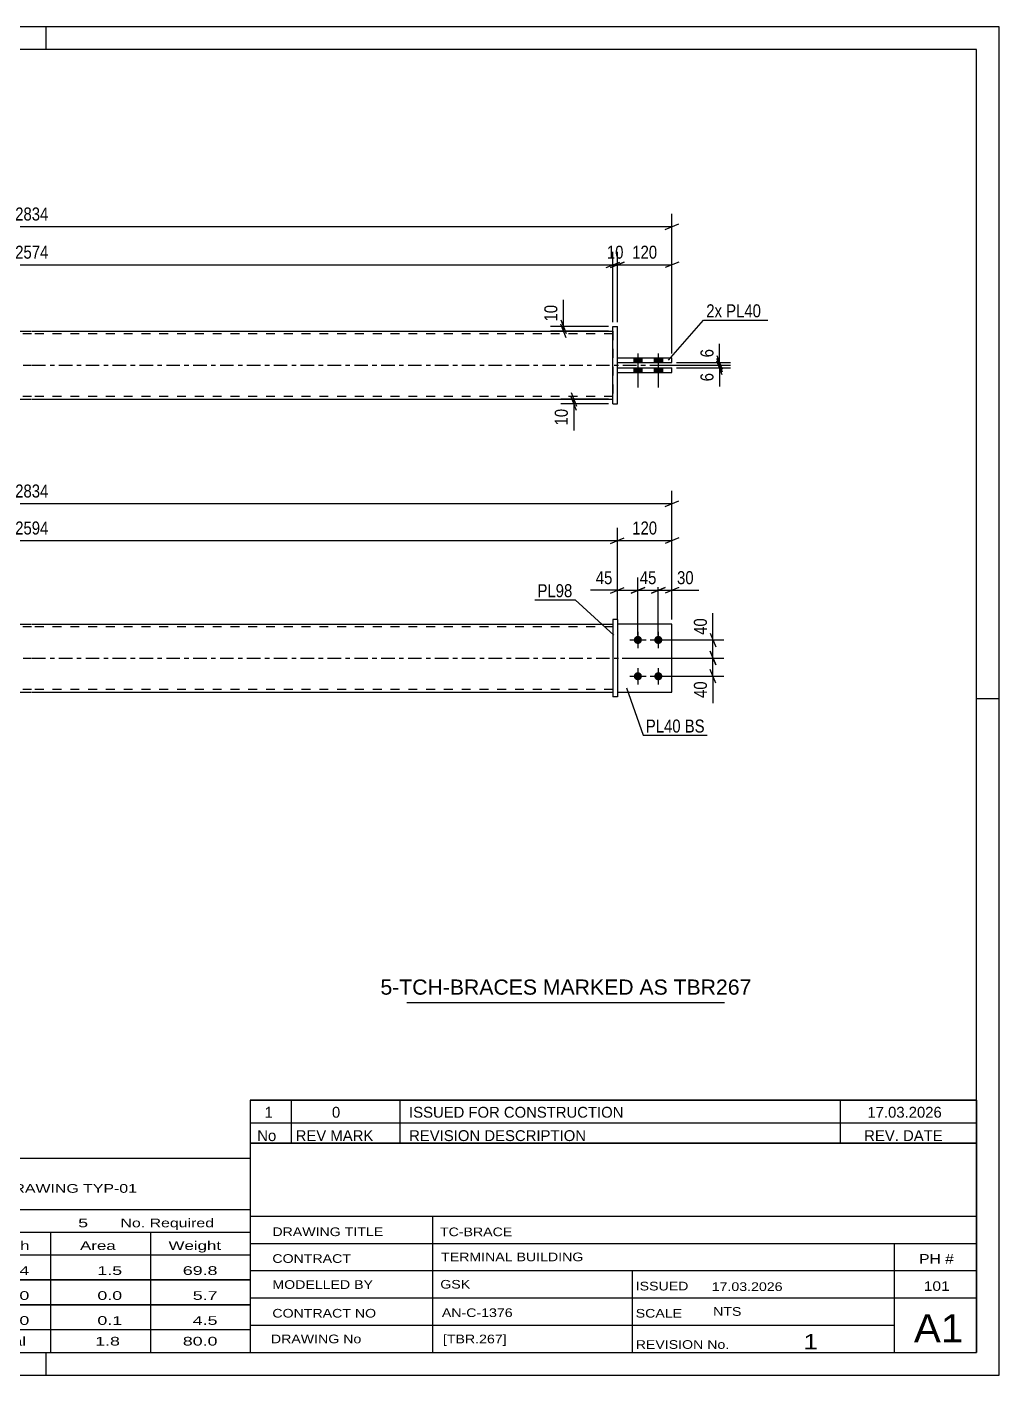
# Model space of a CAD drawing. Header units: millimetres. Extents: x 0 to 420, y 0 to 297.
# Drawn here: x 205.8 to 420, y 0 to 297 of the extents above; entities that cross this region are included whole.
import ezdxf

# ---------------------------------------------------------------- set-up
doc = ezdxf.new("R2010")
doc.units = ezdxf.units.MM
doc.linetypes.add('DXK_LINE_DOT2', pattern=[3.9198, 1.9599, -1.9599])
doc.linetypes.add('DXK_LINE_DOT3', pattern=[5.9187, 2.979, -0.9799, 0.9799, -0.9799])
doc.styles.add('Arial', font='ARIAL.TTF', dxfattribs={"height": 0.2})
doc.styles.add('Arial Narrow', font='ARIALN.TTF', dxfattribs={"height": 0.2})

# ---------------------------------------------------------------- blocks, each defined once
blk = doc.blocks.new('Unknown-580872587-1163')
at = {"color": 5, "linetype": 'Continuous'}
for p, q in [((420, 297), (0, 297)), ((210, 292), (210, 297)), ((420, 0), (420, 297)), ((415, 292), (5, 292)), ((415, 5), (415, 292)), ((420, 149), (415, 149)), ((5, 5), (415, 5)), ((210, 0), (210, 5)), ((0, 0), (420, 0))]:
    blk.add_line(p, q, dxfattribs=at)
blk = doc.blocks.new('Part-580872587-1767 - 1735')
at = {"color": 7, "linetype": 'DXK_LINE_DOT2'}
for p, q in [((347.92, 165.45), (335.92, 165.45)), ((335.92, 165.45), (335.92, 150.45)), ((347.92, 150.45), (347.92, 165.45)), ((335.92, 150.45), (347.92, 150.45))]:
    blk.add_line(p, q, dxfattribs=at)
blk = doc.blocks.new('Part-580872587-1772 - 1735')
at = {"color": 2, "linetype": 'Continuous'}
for p, q in [((347.92, 165.45), (335.92, 165.45)), ((347.92, 150.45), (347.92, 165.45)), ((335.92, 150.45), (347.92, 150.45))]:
    blk.add_line(p, q, dxfattribs=at)
at = {"color": 7, "linetype": 'DXK_LINE_DOT2'}
blk.add_line((335.92, 165.45), (335.92, 150.45), dxfattribs=at)
blk = doc.blocks.new('Part-580872587-1787 - 1735')
at = {"color": 2, "linetype": 'Continuous'}
for p, q in [((335.92, 166.45), (334.92, 166.45)), ((334.92, 166.45), (334.92, 149.45)), ((335.92, 166.45), (335.92, 149.45)), ((335.92, 149.45), (334.92, 149.45))]:
    blk.add_line(p, q, dxfattribs=at)
blk = doc.blocks.new('Part-580872587-1807 - 1735')
at = {"color": 2, "linetype": 'Continuous'}
for p, q in [((78.82, 165.45), (206.82, 165.45)), ((206.92, 165.45), (334.92, 165.45)), ((78.82, 150.45), (206.82, 150.45)), ((206.92, 150.45), (334.92, 150.45))]:
    blk.add_line(p, q, dxfattribs=at)
at = {"color": 7, "linetype": 'DXK_LINE_DOT2'}
for p, q in [((78.82, 150.45), (78.82, 165.45)), ((206.82, 164.85), (78.82, 164.85)), ((334.92, 164.85), (206.92, 164.85)), ((334.92, 165.45), (334.92, 150.45)), ((206.82, 151.05), (78.82, 151.05)), ((334.92, 151.05), (206.92, 151.05))]:
    blk.add_line(p, q, dxfattribs=at)
at = {"color": 7, "linetype": 'DXK_LINE_DOT3'}
for p, q in [((68.82, 157.95), (206.82, 157.95)), ((206.92, 157.95), (344.92, 157.95))]:
    blk.add_line(p, q, dxfattribs=at)
blk = doc.blocks.new('Bolt-580872587-1808 - 1735')
at = {"linetype": 'Continuous'}
for points in [[(340.42, 162.85, -1), (340.42, 161.05, -1)], [(344.92, 162.85, -1), (344.92, 161.05, -1)], [(340.42, 154.85, -1), (340.42, 153.05, -1)], [(344.92, 154.85, -1), (344.92, 153.05, -1)]]:
    blk.add_hatch(color=1, dxfattribs=at).paths.add_polyline_path(points)
at = {"color": 1, "linetype": 'Continuous'}
for p, q in [((340.42, 163.75), (340.42, 160.15)), ((344.92, 163.75), (344.92, 160.15)), ((338.62, 161.95), (342.22, 161.95)), ((343.12, 161.95), (346.72, 161.95)), ((340.42, 155.75), (340.42, 152.15)), ((344.92, 155.75), (344.92, 152.15)), ((338.62, 153.95), (342.22, 153.95)), ((343.12, 153.95), (346.72, 153.95))]:
    blk.add_line(p, q, dxfattribs=at)
blk = doc.blocks.new('Part-580872587-1431 - 1390')
at = {"color": 2, "linetype": 'Continuous'}
for p, q in [((335.92, 221.89), (347.92, 221.89)), ((335.92, 220.89), (347.92, 220.89)), ((347.92, 220.89), (347.92, 221.89))]:
    blk.add_line(p, q, dxfattribs=at)
at = {"color": 7, "linetype": 'DXK_LINE_DOT2'}
blk.add_line((335.92, 220.89), (335.92, 221.89), dxfattribs=at)
blk = doc.blocks.new('Part-580872587-1426 - 1390')
at = {"color": 2, "linetype": 'Continuous'}
for p, q in [((334.92, 213.99), (334.92, 230.99)), ((334.92, 230.99), (335.92, 230.99)), ((335.92, 213.99), (335.92, 230.99)), ((334.92, 213.99), (335.92, 213.99))]:
    blk.add_line(p, q, dxfattribs=at)
blk = doc.blocks.new('Part-580872587-1458 - 1390')
at = {"color": 2, "linetype": 'Continuous'}
for p, q in [((335.92, 224.09), (347.92, 224.09)), ((335.92, 223.09), (347.92, 223.09)), ((347.92, 223.09), (347.92, 224.09))]:
    blk.add_line(p, q, dxfattribs=at)
at = {"color": 7, "linetype": 'DXK_LINE_DOT2'}
blk.add_line((335.92, 223.09), (335.92, 224.09), dxfattribs=at)
blk = doc.blocks.new('Part-580872587-1446 - 1390')
at = {"color": 2, "linetype": 'Continuous'}
for p, q in [((78.82, 229.99), (206.82, 229.99)), ((206.92, 229.99), (334.92, 229.99)), ((78.82, 214.99), (206.82, 214.99)), ((206.92, 214.99), (334.92, 214.99))]:
    blk.add_line(p, q, dxfattribs=at)
at = {"color": 7, "linetype": 'DXK_LINE_DOT2'}
for p, q in [((78.82, 214.99), (78.82, 229.99)), ((206.82, 229.39), (78.82, 229.39)), ((334.92, 229.39), (206.92, 229.39)), ((334.92, 229.99), (334.92, 214.99)), ((206.82, 215.59), (78.82, 215.59)), ((334.92, 215.59), (206.92, 215.59))]:
    blk.add_line(p, q, dxfattribs=at)
at = {"color": 7, "linetype": 'DXK_LINE_DOT3'}
for p, q in [((68.82, 222.49), (206.82, 222.49)), ((206.92, 222.49), (344.92, 222.49))]:
    blk.add_line(p, q, dxfattribs=at)
blk = doc.blocks.new('Bolt-580872587-1447 - 1390')
at = {"linetype": 'Continuous'}
for points in [[(341.32, 224.09), (339.52, 224.09), (339.52, 223.09), (341.32, 223.09)], [(341.32, 224.09), (339.52, 224.09), (339.52, 223.09), (341.32, 223.09)], [(345.82, 224.09), (344.02, 224.09), (344.02, 223.09), (345.82, 223.09)], [(345.82, 224.09), (344.02, 224.09), (344.02, 223.09), (345.82, 223.09)], [(341.32, 221.89), (339.52, 221.89), (339.52, 220.89), (341.32, 220.89)], [(341.32, 221.89), (339.52, 221.89), (339.52, 220.89), (341.32, 220.89)], [(345.82, 221.89), (344.02, 221.89), (344.02, 220.89), (345.82, 220.89)], [(345.82, 221.89), (344.02, 221.89), (344.02, 220.89), (345.82, 220.89)]]:
    blk.add_hatch(color=1, dxfattribs=at).paths.add_polyline_path(points)
at = {"color": 1, "linetype": 'Continuous'}
for p, q in [((339.52, 224.09), (339.52, 223.09)), ((339.52, 224.09), (339.52, 223.09)), ((340.42, 225.09), (340.42, 217.59)), ((340.42, 225.09), (340.42, 217.59)), ((341.32, 224.09), (341.32, 223.09)), ((341.32, 224.09), (341.32, 223.09)), ((344.02, 224.09), (344.02, 223.09)), ((344.02, 224.09), (344.02, 223.09)), ((344.92, 225.09), (344.92, 217.59)), ((344.92, 225.09), (344.92, 217.59)), ((345.82, 224.09), (345.82, 223.09)), ((345.82, 224.09), (345.82, 223.09)), ((339.52, 221.89), (339.52, 220.89)), ((339.52, 221.89), (339.52, 220.89)), ((341.32, 221.89), (341.32, 220.89)), ((341.32, 221.89), (341.32, 220.89)), ((344.02, 221.89), (344.02, 220.89)), ((344.02, 221.89), (344.02, 220.89)), ((345.82, 221.89), (345.82, 220.89)), ((345.82, 221.89), (345.82, 220.89))]:
    blk.add_line(p, q, dxfattribs=at)
blk = doc.blocks.new('StraightDimension-580872587-1818 - 1735')
at = {"color": 7, "linetype": 'Continuous'}
for p, q in [((344.92, 162.95), (344.92, 175.74)), ((347.92, 166.45), (347.92, 175.74)), ((343.42, 172.29), (346.42, 173.49)), ((344.92, 172.89), (347.92, 172.89)), ((349.42, 173.49), (346.42, 172.29))]:
    blk.add_line(p, q, dxfattribs=at)
at = {"color": 0}
blk.add_wipeout([(353.3, 173.64), (353.3, 177.84), (348.45, 177.84), (348.45, 173.64)], dxfattribs=at)
at = {"color": 7, "linetype": 'Continuous'}
blk.add_line((347.92, 172.89), (353.83, 172.89), dxfattribs=at)
blk.add_line((347.92, 172.89), (353.83, 172.89), dxfattribs=at)
at = {"color": 3, "style": 'Arial Narrow'}
blk.add_text('30', height=2.863, dxfattribs=at).set_placement((349.05, 174.24))
blk = doc.blocks.new('StraightDimension-580872587-1834 - 1735')
at = {"color": 7, "linetype": 'Continuous'}
for p, q in [((340.42, 162.95), (340.42, 175.74)), ((344.92, 162.95), (344.92, 175.74)), ((338.92, 172.29), (341.92, 173.49)), ((340.42, 172.89), (344.92, 172.89)), ((346.42, 173.49), (343.42, 172.29))]:
    blk.add_line(p, q, dxfattribs=at)
at = {"color": 0}
blk.add_wipeout([(345.1, 173.64), (345.1, 177.84), (340.24, 177.84), (340.24, 173.64)], dxfattribs=at)
at = {"color": 3, "style": 'Arial Narrow'}
blk.add_text('45', height=2.863, dxfattribs=at).set_placement((340.84, 174.24))
blk = doc.blocks.new('StraightDimension-580872587-1847 - 1735')
at = {"color": 7, "linetype": 'Continuous'}
for p, q in [((335.92, 166.45), (335.92, 175.74)), ((340.42, 162.95), (340.42, 175.74)), ((334.42, 172.29), (337.42, 173.49)), ((335.92, 172.89), (340.42, 172.89)), ((341.92, 173.49), (338.92, 172.29))]:
    blk.add_line(p, q, dxfattribs=at)
at = {"color": 0}
blk.add_wipeout([(335.4, 173.64), (335.4, 177.84), (330.54, 177.84), (330.54, 173.64)], dxfattribs=at)
at = {"color": 7, "linetype": 'Continuous'}
blk.add_line((335.92, 172.89), (330.01, 172.89), dxfattribs=at)
blk.add_line((335.92, 172.89), (330.01, 172.89), dxfattribs=at)
at = {"color": 3, "style": 'Arial Narrow'}
blk.add_text('45', height=2.863, dxfattribs=at).set_placement((331.14, 174.24))
blk = doc.blocks.new('StraightDimension-580872587-1864 - 1735')
at = {"color": 7, "linetype": 'Continuous'}
for p, q in [((65.82, 166.45), (65.82, 194.83)), ((347.92, 166.45), (347.92, 194.83)), ((67.32, 192.58), (64.32, 191.38)), ((65.82, 191.98), (347.92, 191.98)), ((346.42, 191.38), (349.42, 192.58))]:
    blk.add_line(p, q, dxfattribs=at)
at = {"color": 0}
blk.add_wipeout([(211.13, 192.73), (211.13, 196.93), (202.61, 196.93), (202.61, 192.73)], dxfattribs=at)
at = {"color": 3, "style": 'Arial Narrow'}
blk.add_text('2834', height=2.863, dxfattribs=at).set_placement((203.21, 193.33))
blk = doc.blocks.new('StraightDimension-580872587-1884 - 1735')
at = {"color": 7, "linetype": 'Continuous'}
for p, q in [((356.37, 163.45), (357.57, 160.45)), ((345.92, 161.95), (359.37, 161.95)), ((356.97, 157.95), (356.97, 161.95)), ((336.92, 157.95), (359.37, 157.95)), ((357.57, 156.45), (356.37, 159.45))]:
    blk.add_line(p, q, dxfattribs=at)
at = {"color": 0}
blk.add_wipeout([(356.22, 167.34), (352.02, 167.34), (352.02, 162.48), (356.22, 162.48)], dxfattribs=at)
at = {"color": 7, "linetype": 'Continuous'}
blk.add_line((356.97, 161.95), (356.97, 167.86), dxfattribs=at)
blk.add_line((356.97, 161.95), (356.97, 167.86), dxfattribs=at)
at = {"color": 3, "style": 'Arial Narrow'}
blk.add_text('40', height=2.863, rotation=90.0002, dxfattribs=at).set_placement((355.62, 163.08))
blk = doc.blocks.new('StraightDimension-580872587-1893 - 1735')
at = {"color": 7, "linetype": 'Continuous'}
for p, q in [((336.92, 157.95), (359.37, 157.95)), ((356.37, 159.45), (357.57, 156.45)), ((356.97, 153.95), (356.97, 157.95)), ((357.57, 152.45), (356.37, 155.45)), ((345.92, 153.95), (359.37, 153.95))]:
    blk.add_line(p, q, dxfattribs=at)
at = {"color": 0}
blk.add_wipeout([(356.22, 153.43), (352.02, 153.43), (352.02, 148.57), (356.22, 148.57)], dxfattribs=at)
at = {"color": 7, "linetype": 'Continuous'}
blk.add_line((356.97, 153.95), (356.97, 148.05), dxfattribs=at)
blk.add_line((356.97, 153.95), (356.97, 148.05), dxfattribs=at)
at = {"color": 3, "style": 'Arial Narrow'}
blk.add_text('40', height=2.863, rotation=90.0002, dxfattribs=at).set_placement((355.62, 149.17))
blk = doc.blocks.new('StraightDimension-580872587-1903 - 1735')
at = {"color": 7, "linetype": 'Continuous'}
for p, q in [((334.42, 183.23), (337.42, 184.43)), ((335.92, 166.45), (335.92, 186.68)), ((349.42, 184.43), (346.42, 183.23)), ((347.92, 166.45), (347.92, 186.68)), ((335.92, 183.83), (347.92, 183.83))]:
    blk.add_line(p, q, dxfattribs=at)
at = {"color": 0}
blk.add_wipeout([(345.26, 184.58), (345.26, 188.78), (338.58, 188.78), (338.58, 184.58)], dxfattribs=at)
at = {"color": 3, "style": 'Arial Narrow'}
blk.add_text('120', height=2.863, dxfattribs=at).set_placement((339.18, 185.18))
blk = doc.blocks.new('StraightDimension-580872587-1922 - 1735')
at = {"color": 7, "linetype": 'Continuous'}
for p, q in [((79.32, 184.43), (76.32, 183.23)), ((77.82, 158.95), (77.82, 186.68)), ((334.42, 183.23), (337.42, 184.43)), ((335.92, 166.45), (335.92, 186.68)), ((77.82, 183.83), (335.92, 183.83))]:
    blk.add_line(p, q, dxfattribs=at)
at = {"color": 0}
blk.add_wipeout([(211.13, 184.58), (211.13, 188.78), (202.61, 188.78), (202.61, 184.58)], dxfattribs=at)
at = {"color": 3, "style": 'Arial Narrow'}
blk.add_text('2594', height=2.863, dxfattribs=at).set_placement((203.21, 185.18))
blk = doc.blocks.new('StraightDimension-580872587-1658 - 1390')
at = {"color": 7, "linetype": 'Continuous'}
for p, q in [((348.92, 223.09), (360.82, 223.09)), ((357.82, 224.59), (359.02, 221.59)), ((359.02, 220.99), (357.82, 223.99)), ((358.42, 222.49), (358.42, 223.09)), ((343.67, 222.49), (360.82, 222.49))]:
    blk.add_line(p, q, dxfattribs=at)
at = {"color": 0}
blk.add_wipeout([(357.67, 226.64), (353.47, 226.64), (353.47, 223.61), (357.67, 223.61)], dxfattribs=at)
at = {"color": 7, "linetype": 'Continuous'}
blk.add_line((358.42, 223.09), (358.42, 227.17), dxfattribs=at)
blk.add_line((358.42, 223.09), (358.42, 227.17), dxfattribs=at)
at = {"color": 3, "style": 'Arial Narrow'}
blk.add_text('6', height=2.86, rotation=90.0002, dxfattribs=at).set_placement((357.07, 224.21))
blk = doc.blocks.new('StraightDimension-580872587-1535 - 1390')
at = {"color": 7, "linetype": 'Continuous'}
for p, q in [((333.92, 214.99), (323.47, 214.99)), ((333.92, 213.99), (323.47, 213.99)), ((325.72, 216.49), (326.92, 213.49)), ((326.92, 212.49), (325.72, 215.49)), ((326.32, 213.99), (326.32, 214.99))]:
    blk.add_line(p, q, dxfattribs=at)
at = {"color": 0}
blk.add_wipeout([(325.57, 213.46), (321.37, 213.46), (321.37, 208.61), (325.57, 208.61)], dxfattribs=at)
at = {"color": 7, "linetype": 'Continuous'}
blk.add_line((326.32, 213.99), (326.32, 208.08), dxfattribs=at)
blk.add_line((326.32, 213.99), (326.32, 208.08), dxfattribs=at)
at = {"color": 3, "style": 'Arial Narrow'}
blk.add_text('10', height=2.863, rotation=90.0002, dxfattribs=at).set_placement((324.97, 209.21))
blk = doc.blocks.new('StraightDimension-580872587-1575 - 1390')
at = {"color": 7, "linetype": 'Continuous'}
for p, q in [((334.92, 231.99), (334.92, 247.45)), ((335.92, 231.99), (335.92, 247.45)), ((333.42, 244), (336.42, 245.2)), ((337.42, 245.2), (334.42, 244)), ((334.92, 244.6), (335.92, 244.6))]:
    blk.add_line(p, q, dxfattribs=at)
at = {"color": 0}
blk.add_wipeout([(337.85, 245.35), (337.85, 249.55), (332.99, 249.55), (332.99, 245.35)], dxfattribs=at)
at = {"color": 3, "style": 'Arial Narrow'}
blk.add_text('10', height=2.863, dxfattribs=at).set_placement((333.59, 245.95))
blk = doc.blocks.new('StraightDimension-580872587-1564 - 1390')
at = {"color": 7, "linetype": 'Continuous'}
for p, q in [((65.82, 225.09), (65.82, 255.86)), ((347.92, 225.09), (347.92, 255.86)), ((67.32, 253.61), (64.32, 252.41)), ((65.82, 253.01), (347.92, 253.01)), ((346.42, 252.41), (349.42, 253.61))]:
    blk.add_line(p, q, dxfattribs=at)
at = {"color": 0}
blk.add_wipeout([(211.13, 253.76), (211.13, 257.96), (202.61, 257.96), (202.61, 253.76)], dxfattribs=at)
at = {"color": 3, "style": 'Arial Narrow'}
blk.add_text('2834', height=2.863, dxfattribs=at).set_placement((203.21, 254.36))
blk = doc.blocks.new('StraightDimension-580872587-1549 - 1390')
at = {"color": 7, "linetype": 'Continuous'}
for p, q in [((323.42, 232.49), (324.62, 229.49)), ((333.92, 230.99), (321.17, 230.99)), ((333.92, 229.99), (321.17, 229.99)), ((324.62, 228.49), (323.42, 231.49)), ((324.02, 229.99), (324.02, 230.99))]:
    blk.add_line(p, q, dxfattribs=at)
at = {"color": 0}
blk.add_wipeout([(323.27, 236.37), (319.07, 236.37), (319.07, 231.51), (323.27, 231.51)], dxfattribs=at)
at = {"color": 7, "linetype": 'Continuous'}
blk.add_line((324.02, 230.99), (324.02, 236.89), dxfattribs=at)
blk.add_line((324.02, 230.99), (324.02, 236.89), dxfattribs=at)
at = {"color": 3, "style": 'Arial Narrow'}
blk.add_text('10', height=2.863, rotation=90.0002, dxfattribs=at).set_placement((322.67, 232.11))
blk = doc.blocks.new('StraightDimension-580872587-1585 - 1390')
at = {"color": 7, "linetype": 'Continuous'}
for p, q in [((78.82, 231.99), (78.82, 247.45)), ((334.92, 231.99), (334.92, 247.45)), ((80.32, 245.2), (77.32, 244)), ((78.82, 244.6), (334.92, 244.6)), ((333.42, 244), (336.42, 245.2))]:
    blk.add_line(p, q, dxfattribs=at)
at = {"color": 0}
blk.add_wipeout([(211.13, 245.35), (211.13, 249.55), (202.61, 249.55), (202.61, 245.35)], dxfattribs=at)
at = {"color": 3, "style": 'Arial Narrow'}
blk.add_text('2574', height=2.863, dxfattribs=at).set_placement((203.21, 245.95))
blk = doc.blocks.new('StraightDimension-580872587-1615 - 1390')
at = {"color": 7, "linetype": 'Continuous'}
for p, q in [((335.92, 231.99), (335.92, 247.45)), ((347.92, 225.09), (347.92, 247.45)), ((334.42, 244), (337.42, 245.2)), ((335.92, 244.6), (347.92, 244.6)), ((349.42, 245.2), (346.42, 244))]:
    blk.add_line(p, q, dxfattribs=at)
at = {"color": 0}
blk.add_wipeout([(345.26, 245.35), (345.26, 249.55), (338.58, 249.55), (338.58, 245.35)], dxfattribs=at)
at = {"color": 3, "style": 'Arial Narrow'}
blk.add_text('120', height=2.863, dxfattribs=at).set_placement((339.18, 245.95))
blk = doc.blocks.new('StraightDimension-580872587-1647 - 1390')
at = {"color": 7, "linetype": 'Continuous'}
for p, q in [((357.82, 223.99), (359.02, 220.99)), ((359.02, 220.39), (357.82, 223.39)), ((343.67, 222.49), (360.82, 222.49)), ((348.92, 221.89), (360.82, 221.89)), ((358.42, 221.89), (358.42, 222.49))]:
    blk.add_line(p, q, dxfattribs=at)
at = {"color": 0}
blk.add_wipeout([(357.67, 221.36), (353.47, 221.36), (353.47, 218.33), (357.67, 218.33)], dxfattribs=at)
at = {"color": 7, "linetype": 'Continuous'}
blk.add_line((358.42, 221.89), (358.42, 217.81), dxfattribs=at)
blk.add_line((358.42, 221.89), (358.42, 217.81), dxfattribs=at)
at = {"color": 3, "style": 'Arial Narrow'}
blk.add_text('6', height=2.86, rotation=90.0002, dxfattribs=at).set_placement((357.07, 218.93))
blk = doc.blocks.new('Unknown-580872587-3697')
at = {"color": 7, "linetype": 'Continuous'}
for p, q in [((255, 51.05), (255, 5)), ((255, 51.05), (415, 51.05)), ((415, 51), (415, 5)), ((255, 35), (415, 35)), ((295.14, 35), (295.14, 5)), ((255, 29), (415, 29)), ((397, 5.05), (397, 29.05)), ((255, 23), (415, 23)), ((339.14, 23), (339.14, 5)), ((255, 17), (415, 17)), ((255, 11), (397, 11)), ((255, 5), (415, 5))]:
    blk.add_line(p, q, dxfattribs=at)
at = {"color": 7, "style": 'Arial Narrow'}
for s, height, width, p in [('DRAWING TITLE', 1.9089, 1.425378, (259.88, 30.61)), ('TC-BRACE', 1.909, 1.425378, (296.81, 30.59)), ('TERMINAL BUILDING', 1.9089, 1.425378, (297.06, 25.07)), ('CONTRACT', 1.909, 1.425378, (259.88, 24.71)), ('MODELLED BY', 1.9089, 1.425378, (259.88, 18.98)), ('GSK', 1.909, 1.425378, (296.88, 19.04)), ('ISSUED', 1.909, 1.425378, (339.94, 18.64)), ('17.03.2026', 1.909, 1.425378, (356.69, 18.52)), ('CONTRACT NO', 1.9089, 1.425378, (259.88, 12.66)), ('AN-C-1376', 1.909, 1.425378, (297.23, 12.78)), ('SCALE', 1.909, 1.425378, (339.94, 12.65)), ('A1', 6.204, 1.25, (401.24, 7.2)), ('DRAWING No', 1.909, 1.425378, (259.56, 7)), ('[TBR.267]', 1.909, 1.425378, (297.46, 6.99)), ('1', 3.34, 1.5, (376.91, 5.68)), ('REVISION No.', 1.9089, 1.425378, (339.94, 5.77))]:
    blk.add_text(s, height=height, dxfattribs=dict(at, width=width)).set_placement(p)
at = {"color": 7, "linetype": 'Continuous', "style": 'Arial Narrow'}
for s, height, width, p in [('PH #', 2.1, 1.42538, (402.4, 24.55)), ('101', 2.1, 1.42538, (403.41, 18.55)), ('NTS', 1.909, 1.425378, (357, 13.05))]:
    blk.add_text(s, height=height, dxfattribs=dict(at, width=width)).set_placement(p)
blk = doc.blocks.new('Unknown-580872587-3698')
at = {"color": 7, "linetype": 'Continuous'}
for p, q in [((255, 60.55), (415, 60.55)), ((415, 60.55), (255, 60.55)), ((255, 60.55), (255, 55.55)), ((264, 60.55), (264, 55.55)), ((288, 60.55), (288, 55.55)), ((385, 60.55), (385, 55.55)), ((415, 60.55), (415, 55.55)), ((255, 55.55), (415, 55.55)), ((255, 55.55), (255, 51.05)), ((255, 55.55), (415, 55.55)), ((264, 55.55), (264, 51.05)), ((288, 55.55), (288, 51.05)), ((385, 55.55), (385, 51.05)), ((415, 55.55), (415, 51.05)), ((415, 51.05), (255, 51.05))]:
    blk.add_line(p, q, dxfattribs=at)
at = {"color": 7, "linetype": 'Continuous', "style": 'Arial Narrow'}
for s, height, width, p in [('1', 2.39, 1.196471, (258.16, 56.7)), ('0', 2.39, 1.196471, (273, 56.7)), ('ISSUED FOR CONSTRUCTION', 2.3861, 1.196471, (290, 56.7)), ('17.03.2026', 2.386, 1.196471, (391, 56.7)), ('No', 2.386, 1.2, (256.54, 51.55)), ('REV MARK', 2.386, 1.2, (265, 51.55)), ('REVISION DESCRIPTION', 2.3861, 1.2, (290, 51.55)), ('REV. DATE', 2.386, 1.2, (390.28, 51.55))]:
    blk.add_text(s, height=height, dxfattribs=dict(at, width=width)).set_placement(p)
blk = doc.blocks.new('Unknown-580872587-3699')
at = {"color": 7, "linetype": 'Continuous'}
for p, q in [((95, 47.75), (255, 47.75)), ((95, 36.5), (95, 47.75)), ((255, 47.75), (255, 36.5)), ((95, 36.5), (255, 36.5)), ((95, 36.5), (95, 31.5)), ((255, 36.5), (255, 31.5)), ((95, 31.5), (255, 31.5)), ((95, 31.5), (95, 26.5)), ((119, 31.5), (119, 26.5)), ((154.5, 31.5), (154.5, 26.5)), ((180.5, 31.5), (180.5, 26.5)), ((193.5, 31.5), (193.5, 26.5)), ((211, 31.5), (211, 26.5)), ((233, 31.5), (233, 26.5)), ((255, 31.5), (255, 26.5)), ((95, 26.5), (255, 26.5)), ((95, 26.45), (95, 21.05)), ((95, 26.45), (255, 26.45)), ((119, 26.5), (119, 21)), ((154.5, 26.5), (154.5, 21)), ((180.5, 26.5), (180.5, 21)), ((193.5, 26.5), (193.5, 21)), ((211, 26.5), (211, 21)), ((233, 26.5), (233, 21)), ((255, 26.45), (255, 21.05)), ((95, 21.05), (255, 21.05)), ((95, 20.95), (95, 15.55)), ((95, 20.95), (255, 20.95)), ((119, 21), (119, 15.5)), ((154.5, 21), (154.5, 15.5)), ((180.5, 21), (180.5, 15.5)), ((193.5, 21), (193.5, 15.5)), ((211, 21), (211, 15.5)), ((233, 21), (233, 15.5)), ((255, 20.95), (255, 15.55)), ((95, 15.55), (255, 15.55)), ((95, 15.45), (95, 10.05)), ((95, 15.45), (255, 15.45)), ((119, 15.5), (119, 10)), ((154.5, 15.5), (154.5, 10)), ((180.5, 15.5), (180.5, 10)), ((193.5, 15.5), (193.5, 10)), ((211, 15.5), (211, 10)), ((233, 15.5), (233, 10)), ((255, 15.45), (255, 10.05)), ((95, 10.05), (255, 10.05)), ((95, 10), (255, 10)), ((95, 10), (95, 5)), ((211, 10), (211, 5)), ((233, 10), (233, 5)), ((255, 10), (255, 5)), ((95, 5), (255, 5))]:
    blk.add_line(p, q, dxfattribs=at)
at = {"color": 7, "style": 'Arial Narrow'}
for s, height, width, p in [('GENERAL NOTES & WELD DETAILS :', 2.8633, 1.4, (96.15, 40.06)), ('REFER TYP DRAWING TYP-01', 1.9089, 1.6, (179.7, 40.16)), ("MATERIAL LIST FOR ASSEMBLY MK'D", 1.9089, 1.6, (96.15, 32.56)), ('TBR267', 1.909, 1.794707, (187.59, 32.47)), ('5', 1.91, 1.794707, (217.08, 32.56)), ('No. Required', 1.9089, 1.6, (226.41, 32.56)), ('Mark', 1.909, 1.7, (96.34, 27.5)), ('Profile', 1.909, 1.7, (129.41, 27.5)), ('Material', 1.909, 1.7, (159.54, 27.56)), ('No.', 1.909, 1.7, (184.5, 27.56)), ('Length', 1.909, 1.7, (195, 27.56)), ('Area', 1.909, 1.7, (217.5, 27.56)), ('Weight', 1.909, 1.7, (237, 27.56))]:
    blk.add_text(s, height=height, dxfattribs=dict(at, width=width)).set_placement(p)
at = {"color": 7, "linetype": 'Continuous', "style": 'Arial Narrow'}
for s, height, width, p in [('TBR267', 1.909, 1.794707, (96.5, 22.06)), ('SHS150*6', 1.909, 1.794707, (121, 22.06)), ('E350', 1.909, 1.794707, (160.74, 22.06)), ('1', 1.91, 1.794707, (184.86, 22.06)), ('2574', 1.909, 1.794707, (197.58, 22.06)), ('1.5', 1.909, 1.794707, (221.32, 22.06)), ('69.8', 1.909, 1.794707, (240.14, 22.06)), ('PL40', 1.909, 1.794707, (96.5, 16.56)), ('PL10*120', 1.909, 1.794707, (121, 16.56)), ('E350', 1.909, 1.794707, (160.74, 16.56)), ('4', 1.91, 1.794707, (184.86, 16.56)), ('150', 1.909, 1.794707, (199.77, 16.56)), ('0.0', 1.909, 1.794707, (221.32, 16.56)), ('5.7', 1.909, 1.794707, (242.33, 16.56)), ('PL98', 1.909, 1.794707, (96.5, 11.06)), ('PL10*170', 1.909, 1.794707, (121, 11.06)), ('E350', 1.909, 1.794707, (160.74, 11.06)), ('2', 1.91, 1.794707, (184.86, 11.06)), ('170', 1.909, 1.794707, (199.77, 11.06)), ('0.1', 1.909, 1.794707, (221.32, 11.06)), ('4.5', 1.909, 1.794707, (242.33, 11.06)), ('Total', 1.909, 1.7, (197.33, 6.5)), ('1.8', 1.909, 1.794707, (220.83, 6.5)), ('80.0', 1.909, 1.794707, (240.14, 6.5))]:
    blk.add_text(s, height=height, dxfattribs=dict(at, width=width)).set_placement(p)
blk = doc.blocks.new('Unknown-580872587-3700')
at = {"color": 7, "linetype": 'Continuous'}
blk.add_line((289.5, 82.05), (359.5, 82.05), dxfattribs=at)
at = {"color": 7, "style": 'Arial'}
blk.add_text('5-TCH-BRACES MARKED AS TBR267', height=3.3428, dxfattribs=at).set_placement((283.69, 83.8))
blk = doc.blocks.new('Mark-580872587-1783 - 1735')
at = {"color": 0}
blk.add_wipeout([(325.97, 171.37), (325.97, 174.37), (318.3, 174.37), (318.3, 171.37)], dxfattribs=at)
blk.add_wipeout([(325.97, 171.37), (325.97, 174.37), (318.3, 174.37), (318.3, 171.37)], dxfattribs=at)
at = {"color": 30, "linetype": 'Continuous'}
for p in [(317.7, 170.77), (335.15, 163.03)]:
    blk.add_line(p, (326.57, 170.77), dxfattribs=at)
at = {"color": 3, "style": 'Arial Narrow'}
blk.add_text('PL98', height=2.863, dxfattribs=at).set_placement((318.3, 171.37))
blk = doc.blocks.new('MarkSet-580872587-2059 - 1735')
at = {"color": 0}
blk.add_wipeout([(349.84, 141.55), (349.84, 144.55), (342.17, 144.55), (342.17, 141.55)], dxfattribs=at)
blk.add_wipeout([(349.84, 141.55), (349.84, 144.55), (342.17, 144.55), (342.17, 141.55)], dxfattribs=at)
at = {"color": 30, "linetype": 'Continuous'}
blk.add_line((337.93, 151.42), (341.57, 140.95), dxfattribs=at)
at = {"color": 0}
blk.add_wipeout([(355.12, 141.55), (355.12, 144.55), (350.74, 144.55), (350.74, 141.55)], dxfattribs=at)
blk.add_wipeout([(355.12, 141.55), (355.12, 144.55), (350.74, 144.55), (350.74, 141.55)], dxfattribs=at)
at = {"color": 30, "linetype": 'Continuous'}
blk.add_line((341.57, 140.95), (355.72, 140.95), dxfattribs=at)
at = {"color": 3, "style": 'Arial Narrow'}
for s, p in [('PL40', (342.17, 141.55)), ('BS', (350.74, 141.55))]:
    blk.add_text(s, height=2.863, dxfattribs=at).set_placement(p)
blk = doc.blocks.new('MarkSet-580872587-1720 - 1390')
at = {"color": 0}
blk.add_wipeout([(358.97, 233.03), (358.97, 236.03), (355.49, 236.03), (355.49, 233.03)], dxfattribs=at)
blk.add_wipeout([(358.97, 233.03), (358.97, 236.03), (355.49, 236.03), (355.49, 233.03)], dxfattribs=at)
at = {"color": 30, "linetype": 'Continuous'}
blk.add_line((347.13, 223.6), (354.89, 232.43), dxfattribs=at)
at = {"color": 0}
blk.add_wipeout([(367.54, 233.03), (367.54, 236.03), (359.87, 236.03), (359.87, 233.03)], dxfattribs=at)
blk.add_wipeout([(367.54, 233.03), (367.54, 236.03), (359.87, 236.03), (359.87, 233.03)], dxfattribs=at)
at = {"color": 30, "linetype": 'Continuous'}
blk.add_line((354.89, 232.43), (369.04, 232.43), dxfattribs=at)
at = {"color": 3, "style": 'Arial Narrow'}
for s, p in [('2x', (355.49, 233.03)), ('PL40', (359.87, 233.03))]:
    blk.add_text(s, height=2.863, dxfattribs=at).set_placement(p)

msp = doc.modelspace()

# ---------------------------------------------------------------- block references
for name in ['Unknown-580872587-1163', 'Part-580872587-1446 - 1390', 'Part-580872587-1426 - 1390', 'Part-580872587-1458 - 1390', 'Bolt-580872587-1447 - 1390', 'Part-580872587-1431 - 1390', 'Part-580872587-1787 - 1735', 'Part-580872587-1807 - 1735', 'Part-580872587-1767 - 1735', 'Part-580872587-1772 - 1735', 'Bolt-580872587-1808 - 1735', 'Unknown-580872587-3700', 'Unknown-580872587-3698', 'Unknown-580872587-3697', 'Unknown-580872587-3699']:
    msp.add_blockref(name, (0, 0))

# ---------------------------------------------------------------- next in the draw order: block references
for name in ['StraightDimension-580872587-1575 - 1390', 'StraightDimension-580872587-1658 - 1390', 'StraightDimension-580872587-1535 - 1390', 'StraightDimension-580872587-1818 - 1735']:
    msp.add_blockref(name, (0, 0))

# ---------------------------------------------------------------- next in the draw order: block references
for name in ['StraightDimension-580872587-1564 - 1390', 'StraightDimension-580872587-1834 - 1735']:
    msp.add_blockref(name, (0, 0))

# ---------------------------------------------------------------- next in the draw order: block references
for name in ['StraightDimension-580872587-1549 - 1390', 'StraightDimension-580872587-1847 - 1735']:
    msp.add_blockref(name, (0, 0))

# ---------------------------------------------------------------- next in the draw order: block references
for name in ['StraightDimension-580872587-1585 - 1390', 'StraightDimension-580872587-1864 - 1735']:
    msp.add_blockref(name, (0, 0))

# ---------------------------------------------------------------- next in the draw order: block references
for name in ['StraightDimension-580872587-1615 - 1390', 'StraightDimension-580872587-1884 - 1735']:
    msp.add_blockref(name, (0, 0))

# ---------------------------------------------------------------- next in the draw order: block references
for name in ['StraightDimension-580872587-1647 - 1390', 'StraightDimension-580872587-1903 - 1735', 'StraightDimension-580872587-1893 - 1735']:
    msp.add_blockref(name, (0, 0))

# ---------------------------------------------------------------- next in the draw order: block references
for name in ['MarkSet-580872587-1720 - 1390', 'StraightDimension-580872587-1922 - 1735', 'MarkSet-580872587-2059 - 1735']:
    msp.add_blockref(name, (0, 0))

# ---------------------------------------------------------------- next in the draw order: block references
msp.add_blockref('Mark-580872587-1783 - 1735', (0, 0))

doc.saveas('drawing.dxf')
